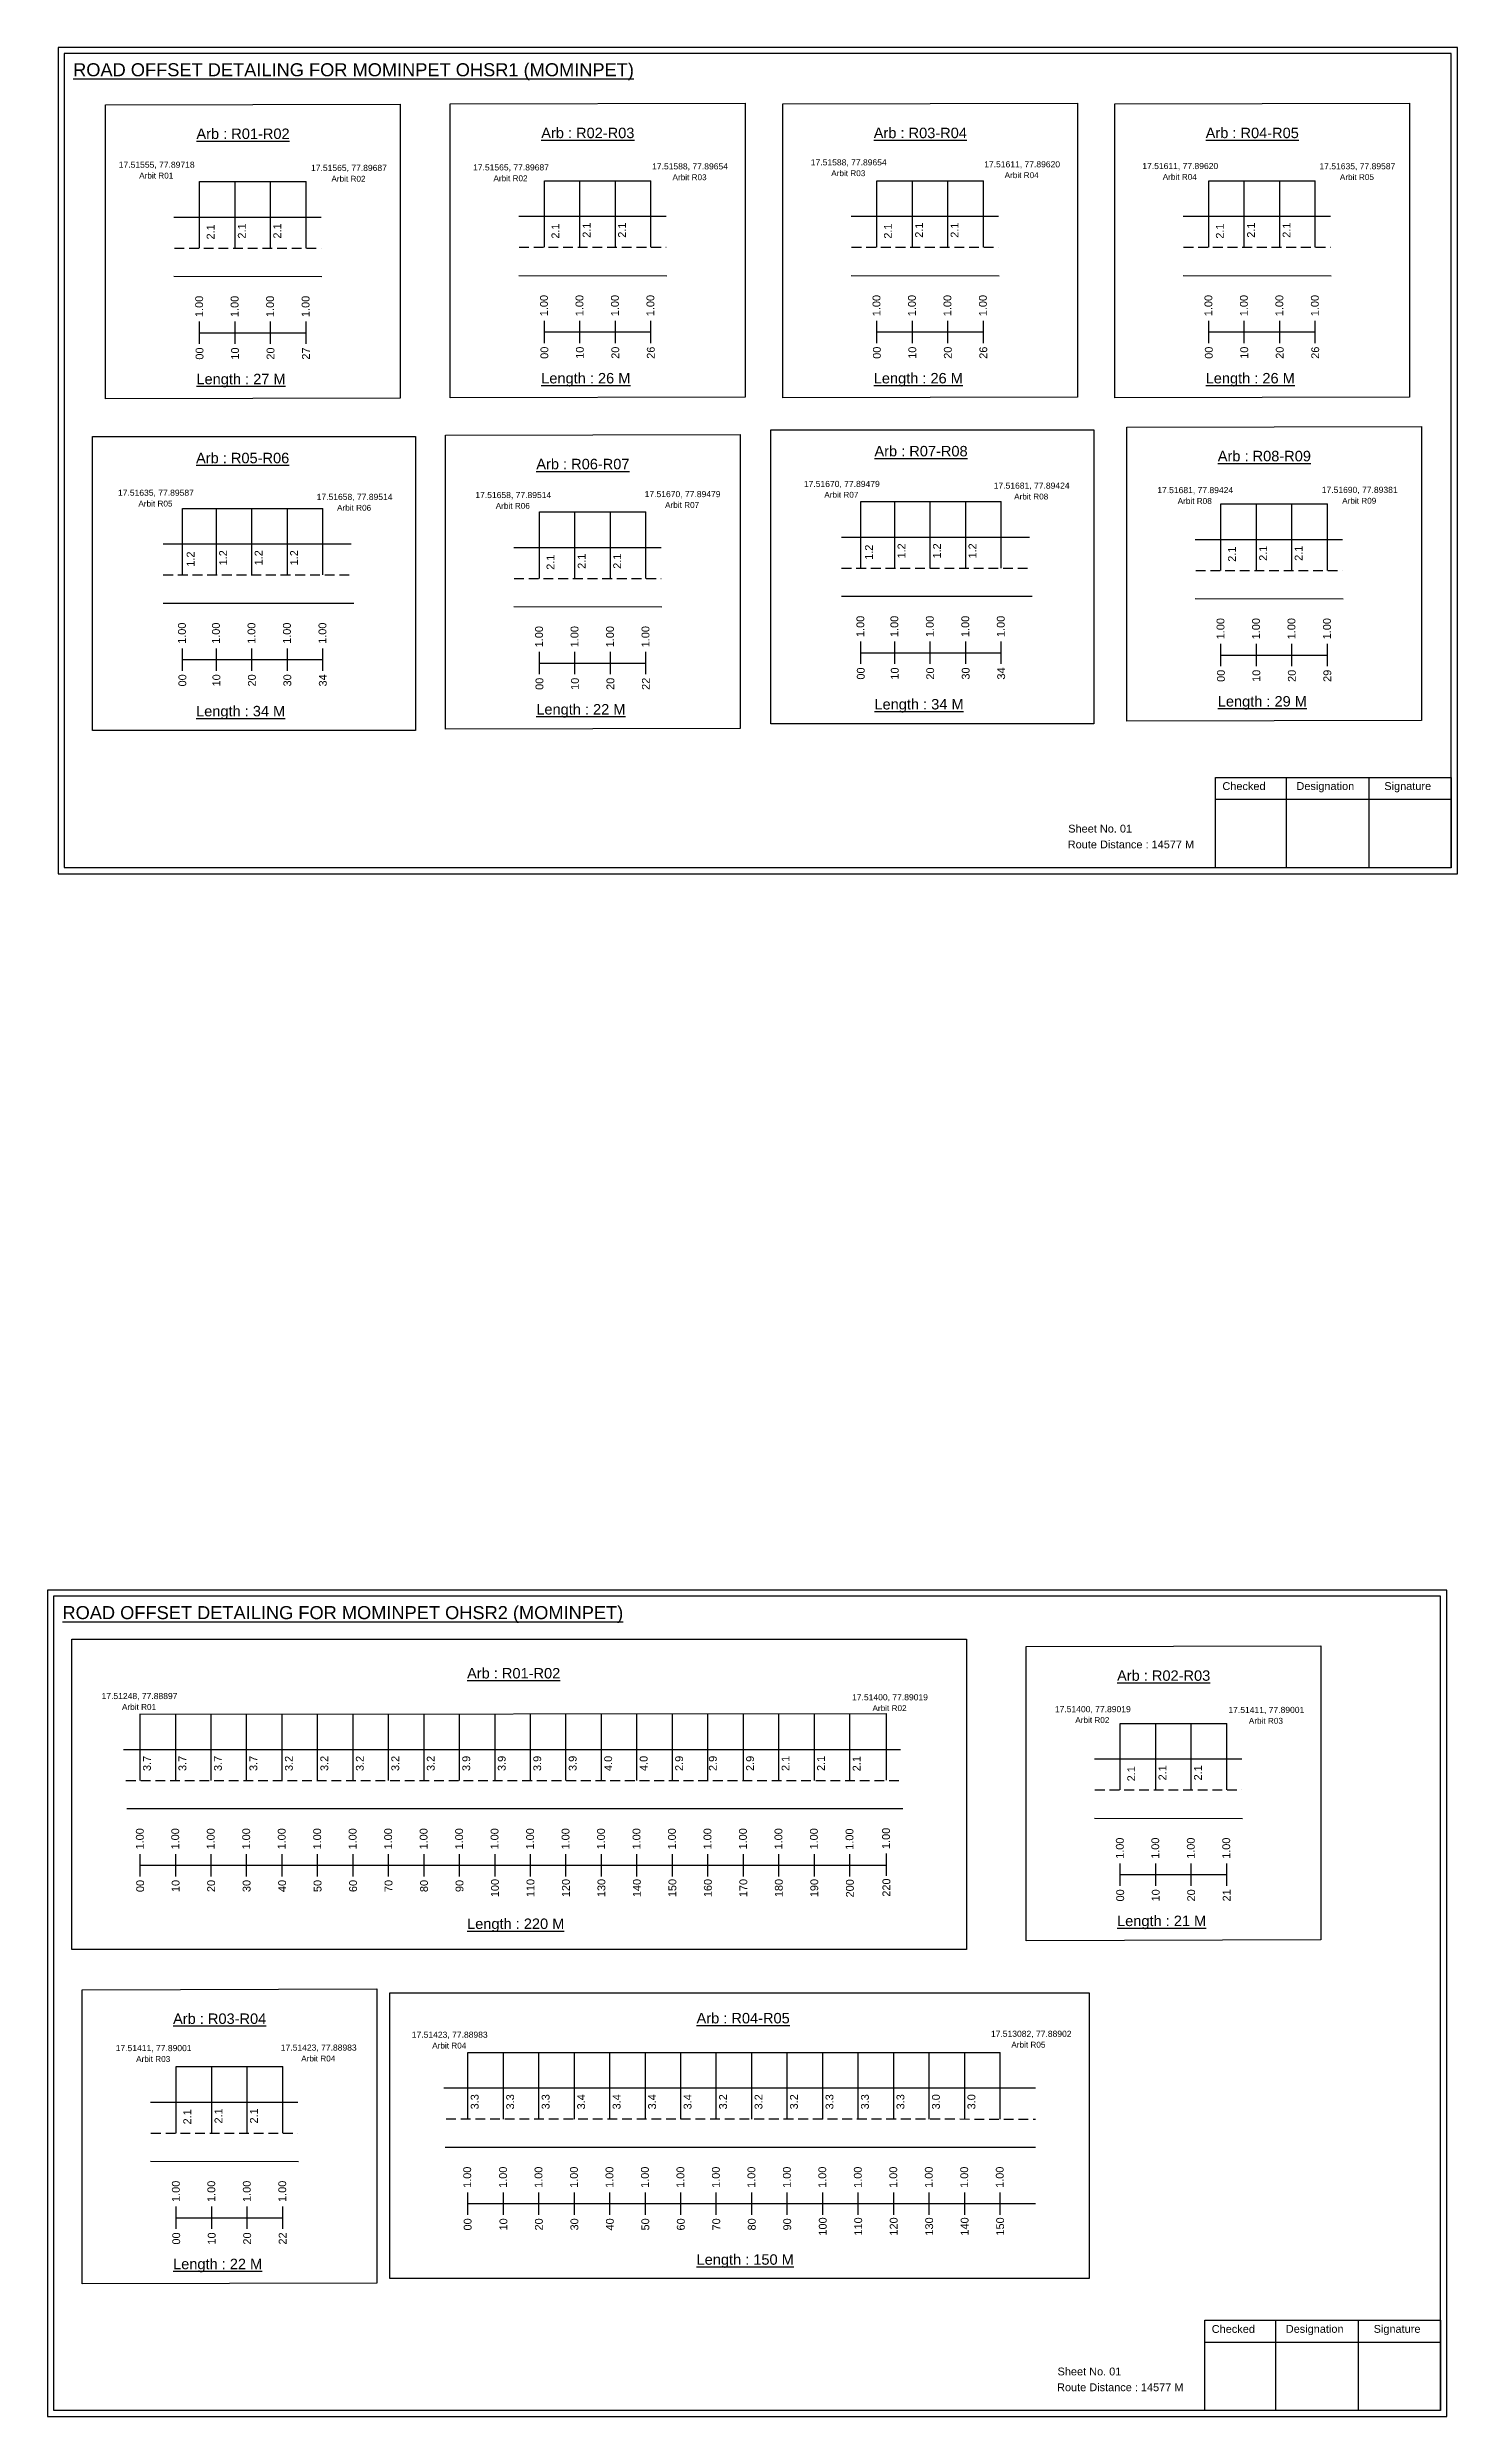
# Model space of a CAD drawing. Header units: inches. Extents: x 1446 to 12099, y 451 to 5049.
# Drawn here: x 3043 to 3584, y 4041 to 4949 of the extents above; entities that cross this region are included whole.
import ezdxf

# ---------------------------------------------------------------- set-up
doc = ezdxf.new("R2010")
doc.units = ezdxf.units.IN
doc.header["$MEASUREMENT"] = 0
doc.linetypes.add('DASHED2', pattern=[0.375, 0.25, -0.125])
doc.layers.add('PDF_Geometry', color=7, linetype='Continuous')
doc.layers.add('PDF_Text', color=5, linetype='Continuous')
doc.styles.add('PDF Arial', font='arial.ttf')
doc.styles.get("Standard").update_dxf_attribs({"font": 'arial.ttf'})

msp = doc.modelspace()

# ---------------------------------------------------------------- linework, layer by layer
at = {"color": 5}
for p, q in [((3101.42, 4897.92), (3142.22, 4897.92)), ((3233.59, 4898.24), (3274.39, 4898.24)), ((3361.03, 4898.24), (3401.83, 4898.24)), ((3488.27, 4898.24), (3529.07, 4898.24)), ((3094.82, 4772.67), (3148.66, 4772.67)), ((3231.69, 4771.35), (3272.49, 4771.35)), ((3354.85, 4775.29), (3408.68, 4775.29)), ((3492.91, 4774.41), (3533.71, 4774.41)), ((3078.65, 4310.6), (3364.68, 4310.79)), ((3454.31, 4307.02), (3495.11, 4307.02)), ((3204.28, 4180.92), (3408.28, 4180.92)), ((3092.47, 4175.53), (3133.27, 4175.52))]:
    msp.add_line(p, q, dxfattribs=at)
for p, q in [((3101.42, 4872.39), (3101.42, 4897.92)), ((3115.02, 4872.39), (3115.02, 4897.92)), ((3128.62, 4872.39), (3128.62, 4897.92)), ((3142.22, 4872.39), (3142.22, 4897.92)), ((3233.59, 4872.71), (3233.59, 4898.24)), ((3247.19, 4872.71), (3247.19, 4898.24)), ((3260.79, 4872.71), (3260.79, 4898.24)), ((3274.39, 4872.71), (3274.39, 4898.24)), ((3361.03, 4872.71), (3361.03, 4898.24)), ((3374.63, 4872.71), (3374.63, 4898.24)), ((3388.23, 4872.71), (3388.23, 4898.24)), ((3401.83, 4872.71), (3401.83, 4898.24)), ((3488.27, 4872.71), (3488.27, 4898.24)), ((3501.87, 4872.71), (3501.87, 4898.24)), ((3515.47, 4872.71), (3515.47, 4898.24)), ((3529.07, 4872.71), (3529.07, 4898.24)), ((3091.58, 4884.27), (3148.07, 4884.27)), ((3223.75, 4884.59), (3280.24, 4884.59)), ((3351.2, 4884.59), (3407.68, 4884.59)), ((3478.43, 4884.59), (3534.92, 4884.59)), ((3091.58, 4861.59), (3148.29, 4861.46)), ((3223.75, 4861.91), (3280.46, 4861.78)), ((3351.2, 4861.91), (3407.91, 4861.78)), ((3478.43, 4861.91), (3535.14, 4861.78)), ((3094.82, 4747.13), (3094.82, 4772.67)), ((3107.86, 4747.13), (3107.86, 4772.67)), ((3121.46, 4747.13), (3121.46, 4772.67)), ((3135.06, 4747.13), (3135.06, 4772.67)), ((3148.66, 4747.13), (3148.66, 4772.67)), ((3231.69, 4745.81), (3231.69, 4771.35)), ((3245.29, 4745.81), (3245.29, 4771.35)), ((3258.89, 4745.81), (3258.89, 4771.35)), ((3272.49, 4745.81), (3272.49, 4771.35)), ((3354.85, 4749.75), (3354.85, 4775.29)), ((3367.88, 4749.75), (3367.88, 4775.29)), ((3381.48, 4749.75), (3381.48, 4775.29)), ((3395.08, 4749.75), (3395.08, 4775.29)), ((3408.68, 4749.75), (3408.68, 4775.29)), ((3492.91, 4748.87), (3492.91, 4774.41)), ((3506.51, 4748.87), (3506.51, 4774.41)), ((3520.11, 4748.87), (3520.11, 4774.41)), ((3533.71, 4748.87), (3533.71, 4774.41)), ((3087.48, 4759.02), (3159.51, 4759.02)), ((3347.51, 4761.64), (3419.54, 4761.64)), ((3483.07, 4760.76), (3539.56, 4760.76)), ((3221.86, 4757.69), (3278.34, 4757.69)), ((3087.48, 4736.33), (3160.51, 4736.33)), ((3221.86, 4735.01), (3278.56, 4734.88)), ((3347.51, 4738.95), (3420.54, 4738.95)), ((3483.07, 4738.07), (3539.78, 4737.95)), ((3078.65, 4285.08), (3078.65, 4310.61)), ((3092.25, 4285.08), (3092.25, 4310.61)), ((3105.85, 4285.08), (3105.85, 4310.61)), ((3119.45, 4285.08), (3119.45, 4310.61)), ((3133.05, 4285.08), (3133.05, 4310.61)), ((3146.65, 4285.08), (3146.65, 4310.61)), ((3160.25, 4285.08), (3160.25, 4310.61)), ((3173.85, 4285.08), (3173.85, 4310.61)), ((3187.45, 4285.08), (3187.45, 4310.61)), ((3201.05, 4285.08), (3201.05, 4310.61)), ((3214.65, 4285.08), (3214.65, 4310.61)), ((3228.25, 4285.08), (3228.25, 4310.61)), ((3241.85, 4285.08), (3241.85, 4310.61)), ((3255.45, 4285.08), (3255.45, 4310.61)), ((3269.05, 4285.08), (3269.05, 4310.61)), ((3282.65, 4285.08), (3282.65, 4310.61)), ((3296.25, 4285.08), (3296.25, 4310.61)), ((3309.85, 4285.08), (3309.85, 4310.61)), ((3323.45, 4285.08), (3323.45, 4310.61)), ((3337.05, 4285.08), (3337.05, 4310.61)), ((3350.69, 4285.24), (3350.69, 4310.51)), ((3364.68, 4285.25), (3364.68, 4310.79)), ((3454.31, 4281.48), (3454.31, 4307.02)), ((3467.91, 4281.48), (3467.91, 4307.02)), ((3481.51, 4281.48), (3481.51, 4307.02)), ((3495.11, 4281.48), (3495.11, 4307.02)), ((3072.24, 4296.96), (3370.09, 4296.96)), ((3444.47, 4293.37), (3500.96, 4293.37)), ((3073.49, 4274.39), (3370.99, 4274.35)), ((3444.47, 4270.68), (3501.18, 4270.55)), ((3204.28, 4155.38), (3204.28, 4180.92)), ((3217.88, 4155.38), (3217.88, 4180.92)), ((3231.48, 4155.38), (3231.48, 4180.92)), ((3245.08, 4155.38), (3245.08, 4180.92)), ((3258.68, 4155.38), (3258.68, 4180.92)), ((3272.28, 4155.38), (3272.28, 4180.92)), ((3285.88, 4155.38), (3285.88, 4180.92)), ((3299.48, 4155.38), (3299.48, 4180.92)), ((3313.08, 4155.38), (3313.08, 4180.92)), ((3326.68, 4155.38), (3326.68, 4180.92)), ((3340.28, 4155.38), (3340.28, 4180.92)), ((3353.88, 4155.38), (3353.88, 4180.92)), ((3367.48, 4155.38), (3367.48, 4180.92)), ((3381.08, 4155.38), (3381.08, 4180.92)), ((3394.68, 4155.38), (3394.68, 4180.92)), ((3408.28, 4155.38), (3408.28, 4180.92)), ((3092.47, 4149.99), (3092.47, 4175.53)), ((3106.07, 4149.99), (3106.07, 4175.53)), ((3119.67, 4149.99), (3119.67, 4175.53)), ((3133.27, 4149.99), (3133.27, 4175.53)), ((3082.63, 4161.87), (3139.12, 4161.87)), ((3195.09, 4167.27), (3421.88, 4167.27)), ((3195.56, 4144.58), (3421.88, 4144.54)), ((3082.63, 4139.19), (3139.34, 4139.06))]:
    msp.add_line(p, q)
at = {"linetype": 'DASHED2', "ltscale": 15}
for p, q in [((3091.73, 4872.39), (3148.07, 4872.39)), ((3223.9, 4872.71), (3280.24, 4872.71)), ((3351.34, 4872.71), (3407.68, 4872.71)), ((3478.58, 4872.71), (3534.92, 4872.71)), ((3347.51, 4749.75), (3420.04, 4749.75)), ((3483.22, 4748.87), (3539.56, 4748.87)), ((3087.48, 4747.13), (3160.01, 4747.13)), ((3222, 4745.81), (3278.34, 4745.81)), ((3073.2, 4285.07), (3369.68, 4285.13)), ((3444.62, 4281.48), (3500.96, 4281.48)), ((3082.78, 4149.99), (3139.12, 4149.99)), ((3195.88, 4155.43), (3421.88, 4155.38))]:
    msp.add_line(p, q, dxfattribs=at)
at = {"color": 217, "true_color": 0x93278f}
for p, q in [((3101.42, 4835.69), (3101.42, 4844.25)), ((3101.42, 4839.96), (3142.22, 4839.97)), ((3115.02, 4835.69), (3115.02, 4844.25)), ((3128.62, 4835.69), (3128.62, 4844.25)), ((3142.22, 4835.69), (3142.22, 4844.25)), ((3233.59, 4836.01), (3233.59, 4844.57)), ((3233.59, 4840.28), (3274.39, 4840.29)), ((3247.19, 4836.01), (3247.19, 4844.57)), ((3260.79, 4836.01), (3260.79, 4844.57)), ((3274.39, 4836.01), (3274.39, 4844.57)), ((3361.03, 4836.01), (3361.03, 4844.57)), ((3361.03, 4840.28), (3401.83, 4840.29)), ((3374.63, 4836.01), (3374.63, 4844.57)), ((3388.23, 4836.01), (3388.23, 4844.57)), ((3401.83, 4836.01), (3401.83, 4844.57)), ((3488.27, 4836.01), (3488.27, 4844.57)), ((3488.27, 4840.28), (3529.07, 4840.29)), ((3501.87, 4836.01), (3501.87, 4844.57)), ((3515.47, 4836.01), (3515.47, 4844.57)), ((3529.07, 4836.01), (3529.07, 4844.57)), ((3094.82, 4710.43), (3094.82, 4718.99)), ((3094.82, 4714.7), (3148.66, 4714.71)), ((3107.86, 4710.43), (3107.86, 4718.99)), ((3121.46, 4710.43), (3121.46, 4718.99)), ((3135.06, 4710.43), (3135.06, 4718.99)), ((3148.66, 4710.43), (3148.66, 4718.99)), ((3231.69, 4709.11), (3231.69, 4717.67)), ((3231.69, 4713.38), (3272.49, 4713.39)), ((3245.29, 4709.11), (3245.29, 4717.67)), ((3258.89, 4709.11), (3258.89, 4717.67)), ((3272.49, 4709.11), (3272.49, 4717.67)), ((3354.85, 4713.05), (3354.85, 4721.61)), ((3354.85, 4717.32), (3408.68, 4717.34)), ((3367.88, 4713.05), (3367.88, 4721.61)), ((3381.48, 4713.05), (3381.48, 4721.61)), ((3395.08, 4713.05), (3395.08, 4721.61)), ((3408.68, 4713.05), (3408.68, 4721.61)), ((3492.91, 4712.18), (3492.91, 4720.73)), ((3492.91, 4716.45), (3533.71, 4716.45)), ((3506.51, 4712.18), (3506.51, 4720.73)), ((3520.11, 4712.18), (3520.11, 4720.73)), ((3533.71, 4712.18), (3533.71, 4720.73)), ((3078.65, 4248.38), (3078.65, 4256.93)), ((3078.65, 4252.65), (3364.68, 4252.7)), ((3092.25, 4248.38), (3092.25, 4256.93)), ((3105.85, 4248.38), (3105.85, 4256.93)), ((3119.45, 4248.38), (3119.45, 4256.93)), ((3133.05, 4248.38), (3133.05, 4256.93)), ((3146.65, 4248.38), (3146.65, 4256.93)), ((3160.25, 4248.38), (3160.25, 4256.93)), ((3173.85, 4248.38), (3173.85, 4256.93)), ((3187.45, 4248.38), (3187.45, 4256.93)), ((3201.05, 4248.38), (3201.05, 4256.93)), ((3214.65, 4248.38), (3214.65, 4256.93)), ((3228.25, 4248.38), (3228.25, 4256.93)), ((3241.85, 4248.38), (3241.85, 4256.93)), ((3255.45, 4248.38), (3255.45, 4256.93)), ((3269.05, 4248.38), (3269.05, 4256.93)), ((3282.65, 4248.38), (3282.65, 4256.93)), ((3296.25, 4248.38), (3296.25, 4256.93)), ((3309.85, 4248.38), (3309.85, 4256.93)), ((3323.45, 4248.38), (3323.45, 4256.93)), ((3337.05, 4248.38), (3337.05, 4256.93)), ((3350.69, 4248.28), (3350.69, 4256.83)), ((3364.68, 4248.55), (3364.68, 4257.11)), ((3454.31, 4244.78), (3454.31, 4253.34)), ((3467.91, 4244.78), (3467.91, 4253.34)), ((3481.51, 4244.78), (3481.51, 4253.34)), ((3495.11, 4244.78), (3495.11, 4253.34)), ((3454.31, 4249.05), (3495.11, 4249.06)), ((3204.18, 4118.68), (3204.18, 4127.24)), ((3204.28, 4122.95), (3421.88, 4122.99)), ((3217.88, 4118.68), (3217.88, 4127.24)), ((3231.48, 4118.68), (3231.48, 4127.24)), ((3245.08, 4118.68), (3245.08, 4127.24)), ((3258.68, 4118.68), (3258.68, 4127.24)), ((3272.28, 4118.68), (3272.28, 4127.24)), ((3285.88, 4118.68), (3285.88, 4127.24)), ((3299.48, 4118.68), (3299.48, 4127.24)), ((3313.08, 4118.68), (3313.08, 4127.24)), ((3326.68, 4118.68), (3326.68, 4127.24)), ((3340.28, 4118.68), (3340.28, 4127.24)), ((3353.88, 4118.68), (3353.88, 4127.24)), ((3367.48, 4118.68), (3367.48, 4127.24)), ((3381.08, 4118.68), (3381.08, 4127.24)), ((3394.68, 4118.68), (3394.68, 4127.24)), ((3408.28, 4118.68), (3408.28, 4127.24)), ((3092.47, 4113.29), (3092.47, 4121.85)), ((3092.47, 4117.56), (3133.27, 4117.57)), ((3106.07, 4113.29), (3106.07, 4121.85)), ((3119.67, 4113.29), (3119.67, 4121.85)), ((3133.27, 4113.29), (3133.27, 4121.85))]:
    msp.add_line(p, q, dxfattribs=at)
for points in [[(3065.33, 4927.32), (3178.33, 4927.61), (3178.33, 4814.93), (3065.33, 4814.64)], [(3197.5, 4927.64), (3310.5, 4927.93), (3310.5, 4815.25), (3197.5, 4814.96)], [(3324.95, 4927.64), (3437.95, 4927.93), (3437.95, 4815.25), (3324.95, 4814.96)], [(3452.18, 4927.64), (3565.18, 4927.93), (3565.18, 4815.25), (3452.18, 4814.96)], [(3456.82, 4803.8), (3569.82, 4804.09), (3569.82, 4691.41), (3456.82, 4691.12)], [(3060.36, 4800.15), (3184.17, 4800.15), (3184.17, 4687.47), (3060.36, 4687.47)], [(3195.61, 4800.74), (3308.61, 4801.03), (3308.61, 4688.35), (3195.61, 4688.06)], [(3320.39, 4802.77), (3444.19, 4802.77), (3444.19, 4690.09), (3320.39, 4690.09)], [(3052.42, 4339.34), (3395.32, 4339.34), (3395.32, 4220.34), (3052.42, 4220.34)], [(3418.23, 4336.41), (3531.22, 4336.7), (3531.22, 4224.02), (3418.23, 4223.73)], [(3056.38, 4204.92), (3169.38, 4205.21), (3169.38, 4092.53), (3056.38, 4092.24)], [(3174.3, 4203.73), (3442.38, 4203.73), (3442.38, 4094.22), (3174.3, 4094.22)]]:
    msp.add_lwpolyline(points, close=True)
at = {"layer": 'PDF_Geometry'}
for points in [[(3047.15, 4949.33), (3047.15, 4632.62), (3583.63, 4632.62), (3583.63, 4949.33)], [(3049.48, 4947.01), (3049.48, 4635.04), (3581.21, 4635.04), (3581.21, 4947.01)], [(3043.06, 4358.04), (3043.06, 4041.32), (3579.54, 4041.32), (3579.54, 4358.04)], [(3045.39, 4355.71), (3045.39, 4043.74), (3577.12, 4043.74), (3577.12, 4355.71)]]:
    msp.add_lwpolyline(points, close=True, dxfattribs=at)
at = {"layer": 'PDF_Geometry', "color": 242, "true_color": 0xcc1f26}
for points in [[(3581.21, 4634.95), (3490.86, 4634.95), (3490.86, 4669.56), (3581.21, 4669.56)], [(3577.12, 4043.65), (3486.77, 4043.65), (3486.77, 4078.26), (3577.12, 4078.26)]]:
    msp.add_lwpolyline(points, close=True, dxfattribs=at)
for points in [[(3517.85, 4669.56), (3517.85, 4634.95)], [(3549.57, 4669.56), (3549.57, 4634.95)], [(3490.86, 4661.18), (3581.21, 4661.18)], [(3513.76, 4078.26), (3513.76, 4043.65)], [(3545.48, 4078.26), (3545.48, 4043.65)], [(3486.77, 4069.89), (3577.12, 4069.89)]]:
    msp.add_lwpolyline(points, dxfattribs=at)

# ---------------------------------------------------------------- texts
at = {"color": 242, "true_color": 0xcd2027}
for s, height, p in [('%%UROAD OFFSET DETAILING FOR MOMINPET OHSR1 (MOMINPET)', 5, (3052.93, 4938.26)), ('%%UArb : R01-R02', 4, (3100.2, 4914.23)), ('%%UArb : R02-R03', 4, (3232.37, 4914.55)), ('%%UArb : R03-R04', 4, (3359.82, 4914.55)), ('%%UArb : R04-R05', 4, (3487.05, 4914.55)), ('%%ULength : 27 M', 4, (3100.2, 4820.23)), ('%%ULength : 26 M', 4, (3232.37, 4820.55)), ('%%ULength : 26 M', 4, (3359.82, 4820.55)), ('%%ULength : 26 M', 4, (3487.05, 4820.55)), ('%%UArb : R07-R08', 4, (3360.09, 4792.59)), ('%%UArb : R08-R09', 4, (3491.69, 4790.71)), ('%%UArb : R05-R06', 4, (3100.06, 4789.96)), ('%%UArb : R06-R07', 4, (3230.48, 4787.65)), ('%%ULength : 34 M', 4, (3100.06, 4692.96)), ('%%ULength : 22 M', 4, (3230.48, 4693.65)), ('%%ULength : 34 M', 4, (3360.09, 4695.59)), ('%%ULength : 29 M', 4, (3491.69, 4696.71)), ('%%UROAD OFFSET DETAILING FOR MOMINPET OHSR2 (MOMINPET)', 5, (3048.84, 4346.96)), ('%%UArb : R01-R02', 4, (3203.94, 4324.22)), ('%%UArb : R02-R03', 4, (3453.09, 4323.32)), ('%%ULength : 220 M', 4, (3203.94, 4228.22)), ('%%ULength : 21 M', 4, (3453.09, 4229.32)), ('%%UArb : R03-R04', 4, (3091.25, 4191.83)), ('%%UArb : R04-R05', 4, (3291.91, 4192.03)), ('%%ULength : 22 M', 4, (3091.25, 4097.83)), ('%%ULength : 150 M', 4, (3291.91, 4099.53))]:
    msp.add_text(s, height=height, dxfattribs=at).set_placement(p)
at = {"color": 5}
for s, height, p in [('17.51555, 77.89718', 2.34, (3070.43, 4903.2)), ('17.51565, 77.89687', 2.34, (3144.12, 4901.98)), ('17.51565, 77.89687', 2.34, (3206.23, 4902.17)), ('17.51588, 77.89654', 2.34, (3274.86, 4902.57)), ('17.51588, 77.89654', 2.34, (3335.7, 4904.1)), ('17.51611, 77.89620', 2.34, (3402.16, 4903.36)), ('17.51611, 77.89620', 2.34, (3462.77, 4902.69)), ('17.51635, 77.89587', 2.34, (3530.66, 4902.61)), ('Arbit R01', 2.246, (3078.25, 4899.07)), ('Arbit R02', 2.246, (3151.94, 4897.86)), ('Arbit R02', 2.246, (3214.05, 4898.04)), ('Arbit R03', 2.246, (3282.68, 4898.44)), ('Arbit R03', 2.246, (3343.52, 4899.98)), ('Arbit R04', 2.246, (3409.98, 4899.23)), ('Arbit R04', 2.246, (3470.59, 4898.56)), ('Arbit R05', 2.246, (3538.48, 4898.49)), ('17.51635, 77.89587', 2.34, (3070.13, 4777.49)), ('17.51658, 77.89514', 2.34, (3146.28, 4775.89)), ('17.51658, 77.89514', 2.34, (3207.11, 4776.6)), ('17.51670, 77.89479', 2.34, (3272.01, 4776.96)), ('17.51670, 77.89479', 2.34, (3333.04, 4780.86)), ('Arbit R07', 2.246, (3340.86, 4776.74)), ('17.51681, 77.89424', 2.34, (3405.81, 4780.2)), ('Arbit R08', 2.246, (3413.63, 4776.07)), ('17.51681, 77.89424', 2.34, (3468.5, 4778.49)), ('Arbit R08', 2.246, (3476.32, 4774.37)), ('17.51690, 77.89381', 2.34, (3531.55, 4778.58)), ('Arbit R09', 2.246, (3539.37, 4774.45)), ('Arbit R05', 2.246, (3077.95, 4773.37)), ('Arbit R06', 2.246, (3154.1, 4771.76)), ('Arbit R06', 2.246, (3214.93, 4772.48)), ('Arbit R07', 2.246, (3279.83, 4772.83)), ('17.51248, 77.88897', 2.34, (3063.84, 4316.31)), ('Arbit R01', 2.246, (3071.66, 4312.18)), ('17.51400, 77.89019', 2.34, (3351.51, 4315.85)), ('Arbit R02', 2.246, (3359.33, 4311.72)), ('17.51400, 77.89019', 2.34, (3429.25, 4311.29)), ('17.51411, 77.89001', 2.34, (3495.77, 4311)), ('Arbit R02', 2.246, (3437.07, 4307.17)), ('Arbit R03', 2.246, (3503.59, 4306.87)), ('17.51423, 77.88983', 2.34, (3182.75, 4186.53)), ('17.513082, 77.88902', 2.34, (3404.74, 4186.87)), ('17.51411, 77.89001', 2.34, (3069.25, 4181.39)), ('Arbit R03', 2.246, (3077.08, 4177.26)), ('17.51423, 77.88983', 2.34, (3132.54, 4181.58)), ('Arbit R04', 2.246, (3140.36, 4177.45)), ('Arbit R04', 2.246, (3190.57, 4182.4)), ('Arbit R05', 2.246, (3412.56, 4182.74))]:
    msp.add_text(s, height=height, dxfattribs=at).set_placement(p)
for s, p in [('2.1', (3107.13, 4875.7)), ('2.1', (3119.09, 4876.06)), ('2.1', (3132.69, 4876.06)), ('2.1', (3239.3, 4876.02)), ('2.1', (3251.25, 4876.38)), ('2.1', (3264.85, 4876.38)), ('2.1', (3366.75, 4876.02)), ('2.1', (3378.7, 4876.38)), ('2.1', (3392.3, 4876.38)), ('2.1', (3493.98, 4876.02)), ('2.1', (3505.94, 4876.38)), ('2.1', (3519.54, 4876.38)), ('1.2', (3359.48, 4752.93)), ('1.2', (3371.95, 4753.43)), ('1.2', (3385.55, 4753.43)), ('1.2', (3399.15, 4753.43)), ('2.1', (3510.57, 4752.55)), ('2.1', (3524.17, 4752.55)), ('1.2', (3099.46, 4750.31)), ('1.2', (3111.93, 4750.81)), ('1.2', (3125.53, 4750.81)), ('1.2', (3139.13, 4750.81)), ('2.1', (3237.4, 4749.12)), ('2.1', (3249.36, 4749.49)), ('2.1', (3262.96, 4749.49)), ('2.1', (3498.62, 4752.19)), ('3.7', (3082.72, 4288.75)), ('3.7', (3096.32, 4288.75)), ('3.7', (3109.92, 4288.75)), ('3.7', (3123.52, 4288.75)), ('3.2', (3137.12, 4288.75)), ('3.2', (3150.72, 4288.75)), ('3.2', (3164.32, 4288.75)), ('3.2', (3177.92, 4288.75)), ('3.2', (3191.52, 4288.75)), ('3.9', (3205.12, 4288.75)), ('3.9', (3218.72, 4288.75)), ('3.9', (3232.32, 4288.75)), ('3.9', (3245.92, 4288.75)), ('4.0', (3259.52, 4288.75)), ('4.0', (3273.12, 4288.75)), ('2.9', (3286.72, 4288.75)), ('2.9', (3299.64, 4288.75)), ('2.9', (3313.92, 4288.75)), ('2.1', (3327.52, 4288.75)), ('2.1', (3341.12, 4288.75)), ('2.1', (3354.76, 4288.65)), ('2.1', (3460.02, 4284.79)), ('2.1', (3471.98, 4285.16)), ('2.1', (3485.58, 4285.16)), ('2.1', (3098.18, 4153.3)), ('2.1', (3110.14, 4153.66)), ('2.1', (3123.74, 4153.66)), ('3.3', (3208.35, 4159.06)), ('3.3', (3221.95, 4159.06)), ('3.3', (3235.55, 4159.06)), ('3.4', (3249.15, 4159.06)), ('3.4', (3262.75, 4159.06)), ('3.4', (3276.35, 4159.06)), ('3.4', (3289.95, 4159.06)), ('3.2', (3303.55, 4159.06)), ('3.2', (3317.15, 4159.06)), ('3.2', (3330.75, 4159.06)), ('3.3', (3344.35, 4159.06)), ('3.3', (3357.95, 4159.06)), ('3.3', (3371.55, 4159.06)), ('3.0', (3385.15, 4159.06)), ('3.0', (3398.75, 4159.06))]:
    msp.add_text(s, height=3, rotation=90).set_placement(p)
at = {"color": 217, "true_color": 0x93278f}
for s, p in [('1.00', (3102.74, 4845.98)), ('1.00', (3116.34, 4845.98)), ('1.00', (3129.94, 4845.98)), ('1.00', (3143.54, 4845.98)), ('1.00', (3234.91, 4846.3)), ('1.00', (3248.51, 4846.3)), ('1.00', (3262.11, 4846.3)), ('1.00', (3275.71, 4846.3)), ('1.00', (3362.36, 4846.3)), ('1.00', (3375.96, 4846.3)), ('1.00', (3389.56, 4846.3)), ('1.00', (3403.16, 4846.3)), ('1.00', (3489.59, 4846.3)), ('1.00', (3503.19, 4846.3)), ('1.00', (3516.79, 4846.3)), ('1.00', (3530.39, 4846.3)), ('00', (3102.89, 4829.66)), ('10', (3116.49, 4829.66)), ('20', (3130.09, 4829.66)), ('27', (3143.69, 4829.66)), ('00', (3235.06, 4829.98)), ('10', (3248.66, 4829.98)), ('20', (3262.26, 4829.98)), ('26', (3275.86, 4829.98)), ('00', (3362.51, 4829.98)), ('10', (3376.11, 4829.98)), ('20', (3389.71, 4829.98)), ('26', (3403.31, 4829.98)), ('00', (3489.74, 4829.98)), ('10', (3503.34, 4829.98)), ('20', (3516.94, 4829.98)), ('26', (3530.54, 4829.98)), ('1.00', (3356.18, 4723.35)), ('1.00', (3369.21, 4723.35)), ('1.00', (3382.81, 4723.35)), ('1.00', (3396.41, 4723.35)), ('1.00', (3410.01, 4723.35)), ('1.00', (3096.15, 4720.73)), ('1.00', (3109.19, 4720.73)), ('1.00', (3122.79, 4720.73)), ('1.00', (3136.39, 4720.73)), ('1.00', (3149.99, 4720.73)), ('1.00', (3233.02, 4719.41)), ('1.00', (3246.62, 4719.41)), ('1.00', (3260.22, 4719.41)), ('1.00', (3273.82, 4719.41)), ('1.00', (3494.23, 4722.47)), ('1.00', (3507.83, 4722.47)), ('1.00', (3521.43, 4722.47)), ('1.00', (3535.03, 4722.47)), ('00', (3096.3, 4704.41)), ('10', (3109.34, 4704.41)), ('20', (3122.94, 4704.41)), ('30', (3136.54, 4704.41)), ('34', (3150.14, 4704.41)), ('00', (3233.17, 4703.09)), ('10', (3246.77, 4703.09)), ('20', (3260.37, 4703.09)), ('22', (3273.97, 4703.09)), ('00', (3356.33, 4707.03)), ('10', (3369.36, 4707.03)), ('20', (3382.96, 4707.03)), ('30', (3396.56, 4707.03)), ('34', (3410.16, 4707.03)), ('00', (3494.38, 4706.15)), ('10', (3507.98, 4706.15)), ('20', (3521.58, 4706.15)), ('29', (3535.18, 4706.15)), ('1.00', (3079.98, 4258.67)), ('1.00', (3093.58, 4258.67)), ('1.00', (3107.18, 4258.67)), ('1.00', (3120.78, 4258.67)), ('1.00', (3134.38, 4258.67)), ('1.00', (3147.98, 4258.67)), ('1.00', (3161.58, 4258.67)), ('1.00', (3175.18, 4258.67)), ('1.00', (3188.78, 4258.67)), ('1.00', (3202.38, 4258.67)), ('1.00', (3215.98, 4258.67)), ('1.00', (3229.58, 4258.67)), ('1.00', (3243.18, 4258.67)), ('1.00', (3256.78, 4258.67)), ('1.00', (3270.38, 4258.67)), ('1.00', (3283.98, 4258.67)), ('1.00', (3297.58, 4258.67)), ('1.00', (3311.18, 4258.67)), ('1.00', (3324.78, 4258.67)), ('1.00', (3338.38, 4258.67)), ('1.00', (3352.02, 4258.57)), ('1.00', (3366.01, 4258.85)), ('1.00', (3455.64, 4255.08)), ('1.00', (3469.24, 4255.08)), ('1.00', (3482.84, 4255.08)), ('1.00', (3496.44, 4255.08)), ('00', (3080.13, 4242.35)), ('10', (3093.73, 4242.35)), ('20', (3107.33, 4242.35)), ('30', (3120.93, 4242.35)), ('40', (3134.53, 4242.35)), ('50', (3148.13, 4242.35)), ('60', (3161.73, 4242.35)), ('70', (3175.33, 4242.35)), ('80', (3188.93, 4242.35)), ('90', (3202.53, 4242.35)), ('100', (3216.13, 4240.4)), ('110', (3229.73, 4240.4)), ('120', (3243.33, 4240.4)), ('130', (3256.93, 4240.4)), ('140', (3270.53, 4240.4)), ('150', (3284.13, 4240.4)), ('160', (3297.73, 4240.4)), ('170', (3311.33, 4240.4)), ('180', (3324.93, 4240.4)), ('190', (3338.53, 4240.4)), ('200', (3352.17, 4240.3)), ('220', (3366.16, 4240.58)), ('00', (3455.79, 4238.76)), ('10', (3469.39, 4238.76)), ('20', (3482.99, 4238.76)), ('21', (3496.59, 4238.76)), ('1.00', (3093.8, 4123.59)), ('1.00', (3107.4, 4123.59)), ('1.00', (3121, 4123.59)), ('1.00', (3134.6, 4123.59)), ('1.00', (3205.5, 4128.98)), ('1.00', (3219.21, 4128.98)), ('1.00', (3232.81, 4128.98)), ('1.00', (3246.41, 4128.98)), ('1.00', (3260.01, 4128.98)), ('1.00', (3273.61, 4128.98)), ('1.00', (3287.21, 4128.98)), ('1.00', (3300.81, 4128.98)), ('1.00', (3314.41, 4128.98)), ('1.00', (3328.01, 4128.98)), ('1.00', (3341.61, 4128.98)), ('1.00', (3355.21, 4128.98)), ('1.00', (3368.81, 4128.98)), ('1.00', (3382.41, 4128.98)), ('1.00', (3396.01, 4128.98)), ('1.00', (3409.61, 4128.98)), ('00', (3205.66, 4112.66)), ('10', (3219.36, 4112.66)), ('20', (3232.96, 4112.66)), ('30', (3246.56, 4112.66)), ('40', (3260.16, 4112.66)), ('50', (3273.76, 4112.66)), ('60', (3287.36, 4112.66)), ('70', (3300.96, 4112.66)), ('80', (3314.56, 4112.66)), ('90', (3328.16, 4112.66)), ('100', (3341.76, 4110.7)), ('110', (3355.36, 4110.7)), ('120', (3368.96, 4110.7)), ('130', (3382.56, 4110.7)), ('140', (3396.16, 4110.7)), ('150', (3409.76, 4110.7)), ('00', (3093.95, 4107.26)), ('10', (3107.55, 4107.26)), ('20', (3121.15, 4107.26)), ('22', (3134.75, 4107.26))]:
    msp.add_text(s, height=3, rotation=90, dxfattribs=at).set_placement(p)
for s, p in [('Sheet No. 01', (3434.37, 4648.42)), ('Route Distance : 14577 M', (3434.18, 4642.37)), ('Sheet No. 01', (3430.27, 4057.12)), ('Route Distance : 14577 M', (3430.09, 4051.07))]:
    msp.add_text(s, height=3).set_placement(p)
at = {"layer": 'PDF_Text', "color": 7, "attachment_point": 7, "style": 'PDF Arial'}
for s, insert, char_height in [('Checked', (3493.47, 4664.67), 3.001), ('Designation', (3521.85, 4663.84), 3.0006), ('Signature', (3555.53, 4663.84), 3.001), ('Checked', (3489.38, 4073.37), 3.001), ('Designation', (3517.76, 4072.54), 3.0006), ('Signature', (3551.44, 4072.54), 3.001)]:
    msp.add_mtext(s, dxfattribs=dict(at, insert=insert, char_height=char_height))

doc.saveas('drawing.dxf')
